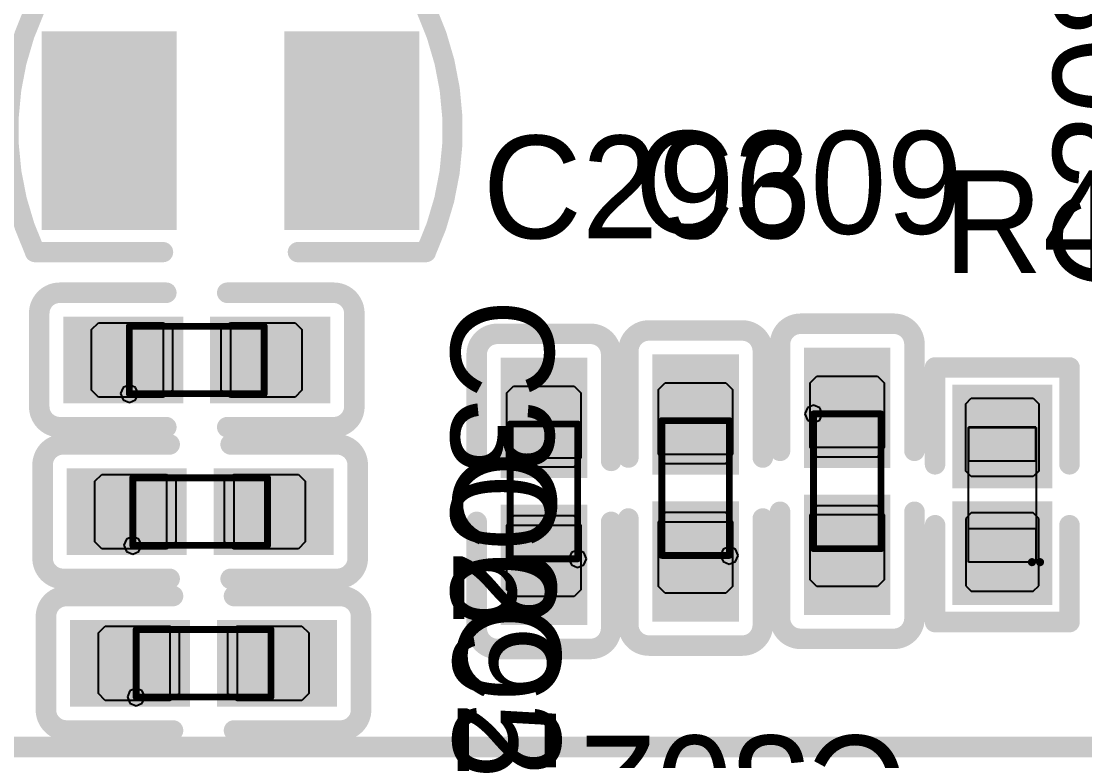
# Model space of a CAD drawing. Header units: millimetres. Extents: x 892 to 1144, y 1011 to 1123.
# Drawn here: x 977.97 to 985.86, y 1046.43 to 1051.91 of the extents above; entities that cross this region are included whole.
import ezdxf

# ---------------------------------------------------------------- set-up
doc = ezdxf.new("R2010")
doc.units = ezdxf.units.MM
for name, color, linetype in [('BottomOverlay', 54, 'Continuous'), ('Mechanical15', 56, 'Continuous'), ('Mechanical4', 56, 'Continuous'), ('Mechanical5', 56, 'Continuous'), ('Mechanical6', 56, 'Continuous'), ('TopLayer', 1, 'Continuous'), ('TopOverlay', 2, 'Continuous'), ('TopPaste', 8, 'Continuous'), ('TopSolder', 216, 'Continuous')]:
    doc.layers.add(name, color=color, linetype=linetype)

msp = doc.modelspace()

# ---------------------------------------------------------------- linework, layer by layer
at = {"layer": 'BottomOverlay', "const_width": 0.1524}
msp.add_lwpolyline([(977.2286, 1046.5286), (990.5714, 1046.5286)], dxfattribs=at)
at = {"layer": 'Mechanical15'}
for p, q in [((978.775, 1049.15), (978.775, 1049.65)), ((978.775, 1049.65), (979.025, 1049.65)), ((979.025, 1049.65), (979.025, 1049.15)), ((979.775, 1049.65), (979.525, 1049.65)), ((979.525, 1049.65), (979.525, 1049.15)), ((979.775, 1049.15), (979.775, 1049.65)), ((978.7291, 1049.1959), (978.7101, 1049.15)), ((978.775, 1049.2149), (978.7291, 1049.1959)), ((978.8209, 1049.1959), (978.775, 1049.2149)), ((978.8399, 1049.15), (978.8209, 1049.1959)), ((978.7101, 1049.15), (978.7101, 1049.15)), ((978.7101, 1049.15), (978.7291, 1049.1041)), ((978.7291, 1049.1041), (978.775, 1049.085)), ((979.025, 1049.15), (978.775, 1049.15)), ((978.775, 1049.085), (978.8209, 1049.1041)), ((978.8209, 1049.1041), (978.8399, 1049.15)), ((978.8399, 1049.15), (978.8399, 1049.15)), ((979.525, 1049.15), (979.775, 1049.15)), ((983.8041, 1049.0459), (983.785, 1049)), ((983.85, 1049.0649), (983.8041, 1049.0459)), ((983.8959, 1049.0459), (983.85, 1049.0649)), ((983.85, 1049.0649), (983.85, 1049.0649)), ((983.9149, 1049), (983.8959, 1049.0459)), ((982.1, 1048.925), (981.6, 1048.925)), ((981.6, 1048.925), (981.6, 1048.675)), ((982.1, 1048.675), (982.1, 1048.925)), ((983.225, 1048.95), (982.725, 1048.95)), ((982.725, 1048.95), (982.725, 1048.7)), ((983.225, 1048.7), (983.225, 1048.95)), ((983.785, 1049), (983.8041, 1048.9541)), ((983.8041, 1048.9541), (983.85, 1048.9351)), ((983.85, 1048.75), (983.85, 1049)), ((983.85, 1049), (984.35, 1049)), ((983.85, 1048.9351), (983.8959, 1048.9541)), ((983.85, 1048.9351), (983.85, 1048.9351)), ((983.8959, 1048.9541), (983.9149, 1049)), ((984.35, 1049), (984.35, 1048.75)), ((982.725, 1048.7), (983.225, 1048.7)), ((984.35, 1048.75), (983.85, 1048.75)), ((981.6, 1048.675), (982.1, 1048.675)), ((978.8, 1048.025), (978.8, 1048.525)), ((978.8, 1048.525), (979.05, 1048.525)), ((979.05, 1048.525), (979.05, 1048.025)), ((979.8, 1048.525), (979.55, 1048.525)), ((979.55, 1048.525), (979.55, 1048.025)), ((979.8, 1048.025), (979.8, 1048.525)), ((983.85, 1048.25), (983.85, 1048)), ((984.35, 1048.25), (983.85, 1048.25)), ((984.35, 1048), (984.35, 1048.25)), ((981.6, 1047.925), (981.6, 1048.175)), ((981.6, 1048.175), (982.1, 1048.175)), ((982.1, 1048.175), (982.1, 1047.925)), ((982.725, 1047.95), (982.725, 1048.2)), ((982.725, 1048.2), (983.225, 1048.2)), ((983.225, 1048.2), (983.225, 1047.95)), ((978.7541, 1048.0709), (978.7351, 1048.025)), ((978.8, 1048.0899), (978.7541, 1048.0709)), ((978.8459, 1048.0709), (978.8, 1048.0899)), ((978.8649, 1048.025), (978.8459, 1048.0709)), ((978.7351, 1048.025), (978.7351, 1048.025)), ((978.7351, 1048.025), (978.7541, 1047.9791)), ((978.7541, 1047.9791), (978.8, 1047.9601)), ((979.05, 1048.025), (978.8, 1048.025)), ((978.8, 1047.9601), (978.8459, 1047.9791)), ((978.8459, 1047.9791), (978.8649, 1048.025)), ((978.8649, 1048.025), (978.8649, 1048.025)), ((979.55, 1048.025), (979.8, 1048.025)), ((982.1, 1047.9899), (982.0541, 1047.9709)), ((982.1, 1047.9899), (982.1, 1047.9899)), ((982.1459, 1047.9709), (982.1, 1047.9899)), ((983.1791, 1047.9959), (983.1601, 1047.95)), ((983.225, 1048.0149), (983.1791, 1047.9959)), ((983.225, 1048.0149), (983.225, 1048.0149)), ((983.2709, 1047.9959), (983.225, 1048.0149)), ((983.2899, 1047.95), (983.2709, 1047.9959)), ((983.85, 1048), (984.35, 1048)), ((982.1, 1047.925), (981.6, 1047.925)), ((982.0541, 1047.9709), (982.0351, 1047.925)), ((982.0351, 1047.925), (982.0541, 1047.8791)), ((982.1649, 1047.925), (982.1459, 1047.9709)), ((982.1459, 1047.8791), (982.1649, 1047.925)), ((983.225, 1047.95), (982.725, 1047.95)), ((983.1601, 1047.95), (983.1791, 1047.9041)), ((983.1791, 1047.9041), (983.225, 1047.8851)), ((983.225, 1047.8851), (983.2709, 1047.9041)), ((983.2709, 1047.9041), (983.2899, 1047.95)), ((982.0541, 1047.8791), (982.1, 1047.8601)), ((982.1, 1047.8601), (982.1459, 1047.8791)), ((982.1, 1047.8601), (982.1, 1047.8601)), ((983.225, 1047.8851), (983.225, 1047.8851)), ((978.825, 1046.9), (978.825, 1047.4)), ((978.825, 1047.4), (979.075, 1047.4)), ((979.075, 1047.4), (979.075, 1046.9)), ((979.825, 1047.4), (979.575, 1047.4)), ((979.575, 1047.4), (979.575, 1046.9)), ((979.825, 1046.9), (979.825, 1047.4)), ((978.825, 1046.9649), (978.7791, 1046.9459)), ((978.8709, 1046.9459), (978.825, 1046.9649)), ((978.7791, 1046.9459), (978.7601, 1046.9)), ((978.7601, 1046.9), (978.7601, 1046.9)), ((978.7601, 1046.9), (978.7791, 1046.8541)), ((979.075, 1046.9), (978.825, 1046.9)), ((978.8899, 1046.9), (978.8709, 1046.9459)), ((978.8709, 1046.8541), (978.8899, 1046.9)), ((978.8899, 1046.9), (978.8899, 1046.9)), ((979.575, 1046.9), (979.825, 1046.9)), ((978.7791, 1046.8541), (978.825, 1046.8351)), ((978.825, 1046.8351), (978.8709, 1046.8541))]:
    msp.add_line(p, q, dxfattribs=at)
at = {"layer": 'Mechanical15', "const_width": 0.0508}
for points in [[(978.775, 1049.65), (979.775, 1049.65)], [(978.775, 1049.15), (978.775, 1049.65)], [(979.775, 1049.15), (979.775, 1049.65)], [(978.775, 1049.15), (979.775, 1049.15)], [(983.85, 1048), (983.85, 1049)], [(983.85, 1049), (984.35, 1049)], [(984.35, 1048), (984.35, 1049)], [(981.6, 1048.925), (982.1, 1048.925)], [(981.6, 1047.925), (981.6, 1048.925)], [(982.1, 1047.925), (982.1, 1048.925)], [(982.725, 1048.95), (983.225, 1048.95)], [(982.725, 1047.95), (982.725, 1048.95)], [(983.225, 1047.95), (983.225, 1048.95)], [(978.8, 1048.525), (979.8, 1048.525)], [(978.8, 1048.025), (978.8, 1048.525)], [(979.8, 1048.025), (979.8, 1048.525)], [(978.8, 1048.025), (979.8, 1048.025)], [(983.85, 1048), (984.35, 1048)], [(981.6, 1047.925), (982.1, 1047.925)], [(982.725, 1047.95), (983.225, 1047.95)], [(978.825, 1047.4), (979.825, 1047.4)], [(978.825, 1046.9), (978.825, 1047.4)], [(979.825, 1046.9), (979.825, 1047.4)], [(978.825, 1046.9), (979.825, 1046.9)]]:
    msp.add_lwpolyline(points, dxfattribs=at)
at = {"layer": 'Mechanical15', "const_width": 0.0254}
for points in [[(978.7623, 1049.65, 1), (978.7877, 1049.65, 1)], [(978.7623, 1049.65, 1), (978.7877, 1049.65, 1)], [(979.7623, 1049.65, 1), (979.7877, 1049.65, 1)], [(979.7623, 1049.65, 1), (979.7877, 1049.65, 1)], [(978.7623, 1049.15, 1), (978.7877, 1049.15, 1)], [(978.7623, 1049.15, 1), (978.7877, 1049.15, 1)], [(979.7623, 1049.15, 1), (979.7877, 1049.15, 1)], [(979.7623, 1049.15, 1), (979.7877, 1049.15, 1)], [(983.8373, 1049, 1), (983.8627, 1049, 1)], [(983.8373, 1049, 1), (983.8627, 1049, 1)], [(984.3373, 1049, 1), (984.3627, 1049, 1)], [(984.3373, 1049, 1), (984.3627, 1049, 1)], [(981.5873, 1048.925, 1), (981.6127, 1048.925, 1)], [(981.5873, 1048.925, 1), (981.6127, 1048.925, 1)], [(982.0873, 1048.925, 1), (982.1127, 1048.925, 1)], [(982.0873, 1048.925, 1), (982.1127, 1048.925, 1)], [(982.7123, 1048.95, 1), (982.7377, 1048.95, 1)], [(982.7123, 1048.95, 1), (982.7377, 1048.95, 1)], [(983.2123, 1048.95, 1), (983.2377, 1048.95, 1)], [(983.2123, 1048.95, 1), (983.2377, 1048.95, 1)], [(978.7873, 1048.525, 1), (978.8127, 1048.525, 1)], [(978.7873, 1048.525, 1), (978.8127, 1048.525, 1)], [(979.7873, 1048.525, 1), (979.8127, 1048.525, 1)], [(979.7873, 1048.525, 1), (979.8127, 1048.525, 1)], [(978.7873, 1048.025, 1), (978.8127, 1048.025, 1)], [(978.7873, 1048.025, 1), (978.8127, 1048.025, 1)], [(979.7873, 1048.025, 1), (979.8127, 1048.025, 1)], [(979.7873, 1048.025, 1), (979.8127, 1048.025, 1)], [(983.8373, 1048, 1), (983.8627, 1048, 1)], [(983.8373, 1048, 1), (983.8627, 1048, 1)], [(984.3373, 1048, 1), (984.3627, 1048, 1)], [(984.3373, 1048, 1), (984.3627, 1048, 1)], [(981.5873, 1047.925, 1), (981.6127, 1047.925, 1)], [(981.5873, 1047.925, 1), (981.6127, 1047.925, 1)], [(982.0873, 1047.925, 1), (982.1127, 1047.925, 1)], [(982.0873, 1047.925, 1), (982.1127, 1047.925, 1)], [(982.7123, 1047.95, 1), (982.7377, 1047.95, 1)], [(982.7123, 1047.95, 1), (982.7377, 1047.95, 1)], [(983.2123, 1047.95, 1), (983.2377, 1047.95, 1)], [(983.2123, 1047.95, 1), (983.2377, 1047.95, 1)], [(978.8123, 1047.4, 1), (978.8377, 1047.4, 1)], [(978.8123, 1047.4, 1), (978.8377, 1047.4, 1)], [(979.8123, 1047.4, 1), (979.8377, 1047.4, 1)], [(979.8123, 1047.4, 1), (979.8377, 1047.4, 1)], [(978.8123, 1046.9, 1), (978.8377, 1046.9, 1)], [(978.8123, 1046.9, 1), (978.8377, 1046.9, 1)], [(979.8123, 1046.9, 1), (979.8377, 1046.9, 1)], [(979.8123, 1046.9, 1), (979.8377, 1046.9, 1)]]:
    msp.add_lwpolyline(points, format="xyb", close=True, dxfattribs=at)
at = {"layer": 'Mechanical4'}
for p, q in [((985.0001, 1047.9001), (985.0001, 1048.9001)), ((985.0001, 1048.9001), (985.5002, 1048.9001)), ((985.5002, 1048.9001), (985.5002, 1047.9001)), ((985.5002, 1047.9001), (985.0001, 1047.9001))]:
    msp.add_line(p, q, dxfattribs=at)
at = {"layer": 'Mechanical5'}
for p, q in [((985.5, 1048.901), (985, 1048.901)), ((985, 1048.901), (985, 1048.651)), ((985.5, 1048.651), (985.5, 1048.901)), ((985, 1048.651), (985.5, 1048.651)), ((985, 1047.9), (985, 1048.15)), ((985, 1048.15), (985.5, 1048.15)), ((985.5, 1048.15), (985.5, 1047.9)), ((985.5, 1047.9), (985, 1047.9))]:
    msp.add_line(p, q, dxfattribs=at)
at = {"layer": 'Mechanical6'}
for points, const_width in [([(985.5299, 1047.9001, 1), (985.47, 1047.9001, 1)], 0.06), ([(985.455, 1047.9001, 1), (985.485, 1047.9001, 1)], 0.03), ([(985.5149, 1047.9001, 1), (985.5449, 1047.9001, 1)], 0.03)]:
    msp.add_lwpolyline(points, format="xyb", close=True, dxfattribs=dict(at, const_width=const_width))
at = {"layer": 'TopLayer'}
for points in [[(978.225, 1050.465), (979.025, 1050.465), (978.225, 1051.735), (979.025, 1051.735)], [(980.025, 1050.465), (980.825, 1050.465), (980.025, 1051.735), (980.825, 1051.735)], [(978.3349, 1049.13), (979.125, 1049.13), (978.3349, 1049.67), (979.125, 1049.67)], [(979.425, 1049.13), (980.2151, 1049.13), (979.425, 1049.67), (980.2151, 1049.67)], [(983.83, 1049.4401), (983.83, 1048.65), (984.37, 1049.4401), (984.37, 1048.65)], [(982.12, 1048.575), (982.12, 1049.3651), (981.58, 1048.575), (981.58, 1049.3651)], [(983.245, 1048.6), (983.245, 1049.3901), (982.705, 1048.6), (982.705, 1049.3901)], [(985.52, 1048.55), (985.52, 1049.1156), (984.98, 1048.55), (984.98, 1049.1156)], [(978.3599, 1048.005), (979.15, 1048.005), (978.3599, 1048.545), (979.15, 1048.545)], [(979.45, 1048.005), (980.2401, 1048.005), (979.45, 1048.545), (980.2401, 1048.545)], [(983.245, 1047.5099), (983.245, 1048.3), (982.705, 1047.5099), (982.705, 1048.3)], [(983.83, 1048.35), (983.83, 1047.5599), (984.37, 1048.35), (984.37, 1047.5599)], [(982.12, 1047.4849), (982.12, 1048.275), (981.58, 1047.4849), (981.58, 1048.275)], [(985.52, 1047.6844), (985.52, 1048.25), (984.98, 1047.6844), (984.98, 1048.25)], [(978.3849, 1046.88), (979.175, 1046.88), (978.3849, 1047.42), (979.175, 1047.42)], [(979.475, 1046.88), (980.2651, 1046.88), (979.475, 1047.42), (980.2651, 1047.42)]]:
    msp.add_solid(points, dxfattribs=at)
at = {"layer": 'TopOverlay'}
for points, const_width in [([(978.0755, 1050.2002, -0.21896), (978.0729, 1052.001)], 0.15), ([(980.9771, 1052.001, -0.21896), (980.9745, 1050.2002)], 0.15), ([(978.1063, 1049.7462, -0.414214), (978.2587, 1049.8986)], 0.1524), ([(980.2913, 1049.8986, -0.414214), (980.4437, 1049.7462)], 0.1524), ([(983.6014, 1049.5163, -0.414214), (983.7538, 1049.6687)], 0.1524), ([(984.4462, 1049.6687, -0.414214), (984.5986, 1049.5163)], 0.1524), ([(981.3514, 1049.4413, -0.414214), (981.5038, 1049.5937)], 0.1524), ([(982.1962, 1049.5937, -0.414214), (982.3486, 1049.4413)], 0.1524), ([(982.4764, 1049.4663, -0.414214), (982.6288, 1049.6187)], 0.1524), ([(983.3212, 1049.6187, -0.414214), (983.4736, 1049.4663)], 0.1524), ([(978.2587, 1048.9014, -0.414214), (978.1063, 1049.0538)], 0.1524), ([(980.4437, 1049.0538, -0.414214), (980.2913, 1048.9014)], 0.1524), ([(978.1313, 1048.6212, -0.414214), (978.2837, 1048.7736)], 0.1524), ([(980.3163, 1048.7736, -0.414214), (980.4687, 1048.6212)], 0.1524), ([(978.2837, 1047.7764, -0.414214), (978.1313, 1047.9288)], 0.1524), ([(980.4687, 1047.9288, -0.414214), (980.3163, 1047.7764)], 0.1524), ([(978.1563, 1047.4962, -0.414214), (978.3087, 1047.6486)], 0.1524), ([(980.3413, 1047.6486, -0.414214), (980.4937, 1047.4962)], 0.1524), ([(982.6288, 1047.2813, -0.414214), (982.4764, 1047.4337)], 0.1524), ([(983.4736, 1047.4337, -0.414214), (983.3212, 1047.2813)], 0.1524), ([(983.7538, 1047.3313, -0.414214), (983.6014, 1047.4837)], 0.1524), ([(984.5986, 1047.4837, -0.414214), (984.4462, 1047.3313)], 0.1524), ([(981.5038, 1047.2563, -0.414214), (981.3514, 1047.4087)], 0.1524), ([(982.3486, 1047.4087, -0.414214), (982.1962, 1047.2563)], 0.1524), ([(978.3087, 1046.6514, -0.414214), (978.1563, 1046.8038)], 0.1524), ([(980.4937, 1046.8038, -0.414214), (980.3413, 1046.6514)], 0.1524)]:
    msp.add_lwpolyline(points, format="xyb", dxfattribs=dict(at, const_width=const_width))
for points, const_width in [([(978.075, 1050.2), (979.025, 1050.2)], 0.15), ([(980.025, 1050.2), (980.975, 1050.2)], 0.15), ([(978.2587, 1049.8986), (979.0488, 1049.8986)], 0.1524), ([(979.5012, 1049.8986), (980.2913, 1049.8986)], 0.1524), ([(978.1063, 1049.0538), (978.1063, 1049.7462)], 0.1524), ([(980.4437, 1049.0538), (980.4437, 1049.7462)], 0.1524), ([(983.7538, 1049.6687), (984.4462, 1049.6687)], 0.1524), ([(981.5038, 1049.5937), (982.1962, 1049.5937)], 0.1524), ([(982.6288, 1049.6187), (983.3212, 1049.6187)], 0.1524), ([(983.6014, 1048.7262), (983.6014, 1049.5163)], 0.1524), ([(984.5986, 1048.7262), (984.5986, 1049.5163)], 0.1524), ([(981.3514, 1048.6512), (981.3514, 1049.4413)], 0.1524), ([(982.3486, 1048.6512), (982.3486, 1049.4413)], 0.1524), ([(982.4764, 1048.6762), (982.4764, 1049.4663)], 0.1524), ([(983.4736, 1048.6762), (983.4736, 1049.4663)], 0.1524), ([(984.7514, 1049.3442), (985.7486, 1049.3442)], 0.1524), ([(984.7514, 1048.6262), (984.7514, 1049.3442)], 0.1524), ([(985.7486, 1048.6262), (985.7486, 1049.3442)], 0.1524), ([(978.2587, 1048.9014), (979.0488, 1048.9014)], 0.1524), ([(979.5012, 1048.9014), (980.2913, 1048.9014)], 0.1524), ([(978.2837, 1048.7736), (979.0738, 1048.7736)], 0.1524), ([(979.5262, 1048.7736), (980.3163, 1048.7736)], 0.1524), ([(978.1313, 1047.9288), (978.1313, 1048.6212)], 0.1524), ([(980.4687, 1047.9288), (980.4687, 1048.6212)], 0.1524), ([(982.4764, 1047.4337), (982.4764, 1048.2238)], 0.1524), ([(983.4736, 1047.4337), (983.4736, 1048.2238)], 0.1524), ([(983.6014, 1047.4837), (983.6014, 1048.2738)], 0.1524), ([(984.5986, 1047.4837), (984.5986, 1048.2738)], 0.1524), ([(981.3514, 1047.4087), (981.3514, 1048.1988)], 0.1524), ([(982.3486, 1047.4087), (982.3486, 1048.1988)], 0.1524), ([(984.7514, 1047.4558), (984.7514, 1048.1738)], 0.1524), ([(985.7486, 1047.4558), (985.7486, 1048.1738)], 0.1524), ([(978.2837, 1047.7764), (979.0738, 1047.7764)], 0.1524), ([(979.5262, 1047.7764), (980.3163, 1047.7764)], 0.1524), ([(978.3087, 1047.6486), (979.0988, 1047.6486)], 0.1524), ([(979.5512, 1047.6486), (980.3413, 1047.6486)], 0.1524), ([(978.1563, 1046.8038), (978.1563, 1047.4962)], 0.1524), ([(980.4937, 1046.8038), (980.4937, 1047.4962)], 0.1524), ([(984.7514, 1047.4558), (985.7486, 1047.4558)], 0.1524), ([(982.6288, 1047.2813), (983.3212, 1047.2813)], 0.1524), ([(983.7538, 1047.3313), (984.4462, 1047.3313)], 0.1524), ([(981.5038, 1047.2563), (982.1962, 1047.2563)], 0.1524), ([(978.3087, 1046.6514), (979.0988, 1046.6514)], 0.1524), ([(979.5512, 1046.6514), (980.3413, 1046.6514)], 0.1524)]:
    msp.add_lwpolyline(points, dxfattribs=dict(at, const_width=const_width))
for points, const_width in [([(978.0375, 1050.2, 1), (978.1125, 1050.2, 1)], 0.075), ([(978.038, 1050.2002, 1), (978.113, 1050.2002, 1)], 0.075), ([(978.9875, 1050.2, 1), (979.0625, 1050.2, 1)], 0.075), ([(979.9875, 1050.2, 1), (980.0625, 1050.2, 1)], 0.075), ([(980.937, 1050.2002, 1), (981.012, 1050.2002, 1)], 0.075), ([(980.9375, 1050.2, 1), (981.0125, 1050.2, 1)], 0.075), ([(978.2206, 1049.8986, 1), (978.2968, 1049.8986, 1)], 0.0762), ([(978.2206, 1049.8986, 1), (978.2968, 1049.8986, 1)], 0.0762), ([(979.0107, 1049.8986, 1), (979.0869, 1049.8986, 1)], 0.0762), ([(979.4631, 1049.8986, 1), (979.5393, 1049.8986, 1)], 0.0762), ([(980.2532, 1049.8986, 1), (980.3294, 1049.8986, 1)], 0.0762), ([(980.2532, 1049.8986, 1), (980.3294, 1049.8986, 1)], 0.0762), ([(978.0682, 1049.7462, 1), (978.1444, 1049.7462, 1)], 0.0762), ([(978.0682, 1049.7462, 1), (978.1444, 1049.7462, 1)], 0.0762), ([(980.4056, 1049.7462, 1), (980.4818, 1049.7462, 1)], 0.0762), ([(980.4056, 1049.7462, 1), (980.4818, 1049.7462, 1)], 0.0762), ([(983.7157, 1049.6687, 1), (983.7919, 1049.6687, 1)], 0.0762), ([(983.7157, 1049.6687, 1), (983.7919, 1049.6687, 1)], 0.0762), ([(984.4081, 1049.6687, 1), (984.4843, 1049.6687, 1)], 0.0762), ([(984.4081, 1049.6687, 1), (984.4843, 1049.6687, 1)], 0.0762), ([(981.4657, 1049.5937, 1), (981.5419, 1049.5937, 1)], 0.0762), ([(981.4657, 1049.5937, 1), (981.5419, 1049.5937, 1)], 0.0762), ([(982.1581, 1049.5937, 1), (982.2343, 1049.5937, 1)], 0.0762), ([(982.1581, 1049.5937, 1), (982.2343, 1049.5937, 1)], 0.0762), ([(982.5907, 1049.6187, 1), (982.6669, 1049.6187, 1)], 0.0762), ([(982.5907, 1049.6187, 1), (982.6669, 1049.6187, 1)], 0.0762), ([(983.2831, 1049.6187, 1), (983.3593, 1049.6187, 1)], 0.0762), ([(983.2831, 1049.6187, 1), (983.3593, 1049.6187, 1)], 0.0762), ([(983.5633, 1049.5163, 1), (983.6395, 1049.5163, 1)], 0.0762), ([(983.5633, 1049.5163, 1), (983.6395, 1049.5163, 1)], 0.0762), ([(984.5605, 1049.5163, 1), (984.6367, 1049.5163, 1)], 0.0762), ([(984.5605, 1049.5163, 1), (984.6367, 1049.5163, 1)], 0.0762), ([(981.3133, 1049.4413, 1), (981.3895, 1049.4413, 1)], 0.0762), ([(981.3133, 1049.4413, 1), (981.3895, 1049.4413, 1)], 0.0762), ([(982.3105, 1049.4413, 1), (982.3867, 1049.4413, 1)], 0.0762), ([(982.3105, 1049.4413, 1), (982.3867, 1049.4413, 1)], 0.0762), ([(982.4383, 1049.4663, 1), (982.5145, 1049.4663, 1)], 0.0762), ([(982.4383, 1049.4663, 1), (982.5145, 1049.4663, 1)], 0.0762), ([(983.4355, 1049.4663, 1), (983.5117, 1049.4663, 1)], 0.0762), ([(983.4355, 1049.4663, 1), (983.5117, 1049.4663, 1)], 0.0762), ([(984.7133, 1049.3442, 1), (984.7895, 1049.3442, 1)], 0.0762), ([(984.7133, 1049.3442, 1), (984.7895, 1049.3442, 1)], 0.0762), ([(985.7105, 1049.3442, 1), (985.7867, 1049.3442, 1)], 0.0762), ([(985.7105, 1049.3442, 1), (985.7867, 1049.3442, 1)], 0.0762), ([(978.0682, 1049.0538, 1), (978.1444, 1049.0538, 1)], 0.0762), ([(978.0682, 1049.0538, 1), (978.1444, 1049.0538, 1)], 0.0762), ([(980.4056, 1049.0538, 1), (980.4818, 1049.0538, 1)], 0.0762), ([(980.4056, 1049.0538, 1), (980.4818, 1049.0538, 1)], 0.0762), ([(978.2206, 1048.9014, 1), (978.2968, 1048.9014, 1)], 0.0762), ([(978.2206, 1048.9014, 1), (978.2968, 1048.9014, 1)], 0.0762), ([(979.0107, 1048.9014, 1), (979.0869, 1048.9014, 1)], 0.0762), ([(979.4631, 1048.9014, 1), (979.5393, 1048.9014, 1)], 0.0762), ([(980.2532, 1048.9014, 1), (980.3294, 1048.9014, 1)], 0.0762), ([(980.2532, 1048.9014, 1), (980.3294, 1048.9014, 1)], 0.0762), ([(978.2456, 1048.7736, 1), (978.3218, 1048.7736, 1)], 0.0762), ([(978.2456, 1048.7736, 1), (978.3218, 1048.7736, 1)], 0.0762), ([(979.0357, 1048.7736, 1), (979.1119, 1048.7736, 1)], 0.0762), ([(979.4881, 1048.7736, 1), (979.5643, 1048.7736, 1)], 0.0762), ([(980.2782, 1048.7736, 1), (980.3544, 1048.7736, 1)], 0.0762), ([(980.2782, 1048.7736, 1), (980.3544, 1048.7736, 1)], 0.0762), ([(983.5633, 1048.7262, 1), (983.6395, 1048.7262, 1)], 0.0762), ([(984.5605, 1048.7262, 1), (984.6367, 1048.7262, 1)], 0.0762), ([(978.0932, 1048.6212, 1), (978.1694, 1048.6212, 1)], 0.0762), ([(978.0932, 1048.6212, 1), (978.1694, 1048.6212, 1)], 0.0762), ([(980.4306, 1048.6212, 1), (980.5068, 1048.6212, 1)], 0.0762), ([(980.4306, 1048.6212, 1), (980.5068, 1048.6212, 1)], 0.0762), ([(981.3133, 1048.6512, 1), (981.3895, 1048.6512, 1)], 0.0762), ([(982.3105, 1048.6512, 1), (982.3867, 1048.6512, 1)], 0.0762), ([(982.4383, 1048.6762, 1), (982.5145, 1048.6762, 1)], 0.0762), ([(983.4355, 1048.6762, 1), (983.5117, 1048.6762, 1)], 0.0762), ([(984.7133, 1048.6262, 1), (984.7895, 1048.6262, 1)], 0.0762), ([(985.7105, 1048.6262, 1), (985.7867, 1048.6262, 1)], 0.0762), ([(982.4383, 1048.2238, 1), (982.5145, 1048.2238, 1)], 0.0762), ([(983.4355, 1048.2238, 1), (983.5117, 1048.2238, 1)], 0.0762), ([(983.5633, 1048.2738, 1), (983.6395, 1048.2738, 1)], 0.0762), ([(984.5605, 1048.2738, 1), (984.6367, 1048.2738, 1)], 0.0762), ([(981.3133, 1048.1988, 1), (981.3895, 1048.1988, 1)], 0.0762), ([(982.3105, 1048.1988, 1), (982.3867, 1048.1988, 1)], 0.0762), ([(984.7133, 1048.1738, 1), (984.7895, 1048.1738, 1)], 0.0762), ([(985.7105, 1048.1738, 1), (985.7867, 1048.1738, 1)], 0.0762), ([(978.0932, 1047.9288, 1), (978.1694, 1047.9288, 1)], 0.0762), ([(978.0932, 1047.9288, 1), (978.1694, 1047.9288, 1)], 0.0762), ([(980.4306, 1047.9288, 1), (980.5068, 1047.9288, 1)], 0.0762), ([(980.4306, 1047.9288, 1), (980.5068, 1047.9288, 1)], 0.0762), ([(978.2456, 1047.7764, 1), (978.3218, 1047.7764, 1)], 0.0762), ([(978.2456, 1047.7764, 1), (978.3218, 1047.7764, 1)], 0.0762), ([(979.0357, 1047.7764, 1), (979.1119, 1047.7764, 1)], 0.0762), ([(979.4881, 1047.7764, 1), (979.5643, 1047.7764, 1)], 0.0762), ([(980.2782, 1047.7764, 1), (980.3544, 1047.7764, 1)], 0.0762), ([(980.2782, 1047.7764, 1), (980.3544, 1047.7764, 1)], 0.0762), ([(978.2706, 1047.6486, 1), (978.3468, 1047.6486, 1)], 0.0762), ([(978.2706, 1047.6486, 1), (978.3468, 1047.6486, 1)], 0.0762), ([(979.0607, 1047.6486, 1), (979.1369, 1047.6486, 1)], 0.0762), ([(979.5131, 1047.6486, 1), (979.5893, 1047.6486, 1)], 0.0762), ([(980.3032, 1047.6486, 1), (980.3794, 1047.6486, 1)], 0.0762), ([(980.3032, 1047.6486, 1), (980.3794, 1047.6486, 1)], 0.0762), ([(978.1182, 1047.4962, 1), (978.1944, 1047.4962, 1)], 0.0762), ([(978.1182, 1047.4962, 1), (978.1944, 1047.4962, 1)], 0.0762), ([(980.4556, 1047.4962, 1), (980.5318, 1047.4962, 1)], 0.0762), ([(980.4556, 1047.4962, 1), (980.5318, 1047.4962, 1)], 0.0762), ([(982.4383, 1047.4337, 1), (982.5145, 1047.4337, 1)], 0.0762), ([(982.4383, 1047.4337, 1), (982.5145, 1047.4337, 1)], 0.0762), ([(983.4355, 1047.4337, 1), (983.5117, 1047.4337, 1)], 0.0762), ([(983.4355, 1047.4337, 1), (983.5117, 1047.4337, 1)], 0.0762), ([(983.5633, 1047.4837, 1), (983.6395, 1047.4837, 1)], 0.0762), ([(983.5633, 1047.4837, 1), (983.6395, 1047.4837, 1)], 0.0762), ([(984.5605, 1047.4837, 1), (984.6367, 1047.4837, 1)], 0.0762), ([(984.5605, 1047.4837, 1), (984.6367, 1047.4837, 1)], 0.0762), ([(984.7133, 1047.4558, 1), (984.7895, 1047.4558, 1)], 0.0762), ([(984.7133, 1047.4558, 1), (984.7895, 1047.4558, 1)], 0.0762), ([(985.7105, 1047.4558, 1), (985.7867, 1047.4558, 1)], 0.0762), ([(985.7105, 1047.4558, 1), (985.7867, 1047.4558, 1)], 0.0762), ([(981.3133, 1047.4087, 1), (981.3895, 1047.4087, 1)], 0.0762), ([(981.3133, 1047.4087, 1), (981.3895, 1047.4087, 1)], 0.0762), ([(982.3105, 1047.4087, 1), (982.3867, 1047.4087, 1)], 0.0762), ([(982.3105, 1047.4087, 1), (982.3867, 1047.4087, 1)], 0.0762), ([(982.5907, 1047.2813, 1), (982.6669, 1047.2813, 1)], 0.0762), ([(982.5907, 1047.2813, 1), (982.6669, 1047.2813, 1)], 0.0762), ([(983.2831, 1047.2813, 1), (983.3593, 1047.2813, 1)], 0.0762), ([(983.2831, 1047.2813, 1), (983.3593, 1047.2813, 1)], 0.0762), ([(983.7157, 1047.3313, 1), (983.7919, 1047.3313, 1)], 0.0762), ([(983.7157, 1047.3313, 1), (983.7919, 1047.3313, 1)], 0.0762), ([(984.4081, 1047.3313, 1), (984.4843, 1047.3313, 1)], 0.0762), ([(984.4081, 1047.3313, 1), (984.4843, 1047.3313, 1)], 0.0762), ([(981.4657, 1047.2563, 1), (981.5419, 1047.2563, 1)], 0.0762), ([(981.4657, 1047.2563, 1), (981.5419, 1047.2563, 1)], 0.0762), ([(982.1581, 1047.2563, 1), (982.2343, 1047.2563, 1)], 0.0762), ([(982.1581, 1047.2563, 1), (982.2343, 1047.2563, 1)], 0.0762), ([(978.1182, 1046.8038, 1), (978.1944, 1046.8038, 1)], 0.0762), ([(978.1182, 1046.8038, 1), (978.1944, 1046.8038, 1)], 0.0762), ([(980.4556, 1046.8038, 1), (980.5318, 1046.8038, 1)], 0.0762), ([(980.4556, 1046.8038, 1), (980.5318, 1046.8038, 1)], 0.0762), ([(978.2706, 1046.6514, 1), (978.3468, 1046.6514, 1)], 0.0762), ([(978.2706, 1046.6514, 1), (978.3468, 1046.6514, 1)], 0.0762), ([(979.0607, 1046.6514, 1), (979.1369, 1046.6514, 1)], 0.0762), ([(979.5131, 1046.6514, 1), (979.5893, 1046.6514, 1)], 0.0762), ([(980.3032, 1046.6514, 1), (980.3794, 1046.6514, 1)], 0.0762), ([(980.3032, 1046.6514, 1), (980.3794, 1046.6514, 1)], 0.0762)]:
    msp.add_lwpolyline(points, format="xyb", close=True, dxfattribs=dict(at, const_width=const_width))
at = {"layer": 'TopPaste'}
for p, q in [((978.495, 1049.625), (978.545, 1049.675)), ((978.545, 1049.675), (979.025, 1049.675)), ((979.025, 1049.675), (979.095, 1049.625)), ((979.455, 1049.625), (979.525, 1049.675)), ((979.525, 1049.675), (980.005, 1049.675)), ((980.005, 1049.675), (980.055, 1049.625)), ((978.495, 1049.175), (978.495, 1049.625)), ((979.095, 1049.625), (979.095, 1049.175)), ((979.455, 1049.175), (979.455, 1049.625)), ((980.055, 1049.625), (980.055, 1049.175)), ((983.825, 1049.23), (983.875, 1049.28)), ((983.875, 1049.28), (984.325, 1049.28)), ((984.325, 1049.28), (984.375, 1049.23)), ((978.545, 1049.125), (978.495, 1049.175)), ((979.095, 1049.175), (979.025, 1049.125)), ((979.525, 1049.125), (979.455, 1049.175)), ((980.055, 1049.175), (980.005, 1049.125)), ((981.575, 1049.155), (981.625, 1049.205)), ((981.625, 1049.205), (982.075, 1049.205)), ((982.075, 1049.205), (982.125, 1049.155)), ((982.7, 1049.18), (982.75, 1049.23)), ((982.7, 1048.7), (982.7, 1049.18)), ((982.75, 1049.23), (983.2, 1049.23)), ((983.2, 1049.23), (983.25, 1049.18)), ((983.25, 1049.18), (983.25, 1048.7)), ((983.825, 1048.75), (983.825, 1049.23)), ((984.375, 1049.23), (984.375, 1048.75)), ((979.025, 1049.125), (978.545, 1049.125)), ((980.005, 1049.125), (979.525, 1049.125)), ((981.575, 1048.675), (981.575, 1049.155)), ((982.125, 1049.155), (982.125, 1048.675)), ((984.98, 1049.0756), (985.02, 1049.1156)), ((985.02, 1049.1156), (985.48, 1049.1156)), ((985.48, 1049.1156), (985.52, 1049.0756)), ((984.98, 1048.575), (984.98, 1049.0756)), ((985.52, 1049.0756), (985.52, 1048.575)), ((982.75, 1048.63), (982.7, 1048.7)), ((983.25, 1048.7), (983.2, 1048.63)), ((983.875, 1048.68), (983.825, 1048.75)), ((984.375, 1048.75), (984.325, 1048.68)), ((981.625, 1048.605), (981.575, 1048.675)), ((982.125, 1048.675), (982.075, 1048.605)), ((983.2, 1048.63), (982.75, 1048.63)), ((984.325, 1048.68), (983.875, 1048.68)), ((978.52, 1048.5), (978.57, 1048.55)), ((978.57, 1048.55), (979.05, 1048.55)), ((979.05, 1048.55), (979.12, 1048.5)), ((979.48, 1048.5), (979.55, 1048.55)), ((979.55, 1048.55), (980.03, 1048.55)), ((980.03, 1048.55), (980.08, 1048.5)), ((982.075, 1048.605), (981.625, 1048.605)), ((985.02, 1048.535), (984.98, 1048.575)), ((985.48, 1048.535), (985.02, 1048.535)), ((985.52, 1048.575), (985.48, 1048.535)), ((978.52, 1048.05), (978.52, 1048.5)), ((979.12, 1048.5), (979.12, 1048.05)), ((979.48, 1048.05), (979.48, 1048.5)), ((980.08, 1048.5), (980.08, 1048.05)), ((983.825, 1048.25), (983.875, 1048.32)), ((983.875, 1048.32), (984.325, 1048.32)), ((984.325, 1048.32), (984.375, 1048.25)), ((981.575, 1048.175), (981.625, 1048.245)), ((981.625, 1048.245), (982.075, 1048.245)), ((982.075, 1048.245), (982.125, 1048.175)), ((982.7, 1048.2), (982.75, 1048.27)), ((982.75, 1048.27), (983.2, 1048.27)), ((983.2, 1048.27), (983.25, 1048.2)), ((983.825, 1047.77), (983.825, 1048.25)), ((984.375, 1048.25), (984.375, 1047.77)), ((985.02, 1048.265), (984.98, 1048.225)), ((984.98, 1048.225), (984.98, 1047.7244)), ((985.48, 1048.265), (985.02, 1048.265)), ((985.52, 1048.225), (985.48, 1048.265)), ((985.52, 1047.7244), (985.52, 1048.225)), ((981.575, 1047.695), (981.575, 1048.175)), ((982.125, 1048.175), (982.125, 1047.695)), ((982.7, 1047.72), (982.7, 1048.2)), ((983.25, 1048.2), (983.25, 1047.72)), ((978.57, 1048), (978.52, 1048.05)), ((979.05, 1048), (978.57, 1048)), ((979.12, 1048.05), (979.05, 1048)), ((979.55, 1048), (979.48, 1048.05)), ((980.03, 1048), (979.55, 1048)), ((980.08, 1048.05), (980.03, 1048)), ((983.875, 1047.72), (983.825, 1047.77)), ((984.375, 1047.77), (984.325, 1047.72)), ((981.625, 1047.645), (981.575, 1047.695)), ((982.125, 1047.695), (982.075, 1047.645)), ((982.75, 1047.67), (982.7, 1047.72)), ((983.2, 1047.67), (982.75, 1047.67)), ((983.25, 1047.72), (983.2, 1047.67)), ((984.325, 1047.72), (983.875, 1047.72)), ((984.98, 1047.7244), (985.02, 1047.6844)), ((985.02, 1047.6844), (985.48, 1047.6844)), ((985.48, 1047.6844), (985.52, 1047.7244)), ((982.075, 1047.645), (981.625, 1047.645)), ((978.545, 1047.375), (978.595, 1047.425)), ((978.595, 1047.425), (979.075, 1047.425)), ((979.075, 1047.425), (979.145, 1047.375)), ((979.505, 1047.375), (979.575, 1047.425)), ((979.575, 1047.425), (980.055, 1047.425)), ((980.055, 1047.425), (980.105, 1047.375)), ((978.545, 1046.925), (978.545, 1047.375)), ((979.145, 1047.375), (979.145, 1046.925)), ((979.505, 1046.925), (979.505, 1047.375)), ((980.105, 1047.375), (980.105, 1046.925)), ((978.595, 1046.875), (978.545, 1046.925)), ((979.075, 1046.875), (978.595, 1046.875)), ((979.145, 1046.925), (979.075, 1046.875)), ((979.575, 1046.875), (979.505, 1046.925)), ((980.055, 1046.875), (979.575, 1046.875)), ((980.105, 1046.925), (980.055, 1046.875))]:
    msp.add_line(p, q, dxfattribs=at)
for points in [[(978.225, 1050.465), (979.025, 1050.465), (978.225, 1051.735), (979.025, 1051.735)], [(980.025, 1050.465), (980.825, 1050.465), (980.025, 1051.735), (980.825, 1051.735)], [(978.3349, 1049.13), (979.125, 1049.13), (978.3349, 1049.67), (979.125, 1049.67)], [(979.425, 1049.13), (980.2151, 1049.13), (979.425, 1049.67), (980.2151, 1049.67)], [(983.83, 1049.4401), (983.83, 1048.65), (984.37, 1049.4401), (984.37, 1048.65)], [(982.12, 1048.575), (982.12, 1049.3651), (981.58, 1048.575), (981.58, 1049.3651)], [(983.245, 1048.6), (983.245, 1049.3901), (982.705, 1048.6), (982.705, 1049.3901)], [(985.52, 1048.55), (985.52, 1049.1156), (984.98, 1048.55), (984.98, 1049.1156)], [(978.3599, 1048.005), (979.15, 1048.005), (978.3599, 1048.545), (979.15, 1048.545)], [(979.45, 1048.005), (980.2401, 1048.005), (979.45, 1048.545), (980.2401, 1048.545)], [(983.245, 1047.5099), (983.245, 1048.3), (982.705, 1047.5099), (982.705, 1048.3)], [(983.83, 1048.35), (983.83, 1047.5599), (984.37, 1048.35), (984.37, 1047.5599)], [(982.12, 1047.4849), (982.12, 1048.275), (981.58, 1047.4849), (981.58, 1048.275)], [(985.52, 1047.6844), (985.52, 1048.25), (984.98, 1047.6844), (984.98, 1048.25)], [(978.3849, 1046.88), (979.175, 1046.88), (978.3849, 1047.42), (979.175, 1047.42)], [(979.475, 1046.88), (980.2651, 1046.88), (979.475, 1047.42), (980.2651, 1047.42)]]:
    msp.add_solid(points, dxfattribs=at)
at = {"layer": 'TopSolder'}
for points in [[(978.1234, 1050.3634), (979.1266, 1050.3634), (978.1234, 1051.8366), (979.1266, 1051.8366)], [(979.9234, 1050.3634), (980.9266, 1050.3634), (979.9234, 1051.8366), (980.9266, 1051.8366)], [(978.2841, 1049.0792), (979.1758, 1049.0792), (978.2841, 1049.7208), (979.1758, 1049.7208)], [(979.3742, 1049.0792), (980.2659, 1049.0792), (979.3742, 1049.7208), (980.2659, 1049.7208)], [(983.7792, 1049.4909), (983.7792, 1048.5992), (984.4208, 1049.4909), (984.4208, 1048.5992)], [(982.1708, 1048.5242), (982.1708, 1049.4159), (981.5292, 1048.5242), (981.5292, 1049.4159)], [(983.2958, 1048.5492), (983.2958, 1049.4409), (982.6542, 1048.5492), (982.6542, 1049.4409)], [(985.6216, 1048.4484), (985.6216, 1049.2172), (984.8784, 1048.4484), (984.8784, 1049.2172)], [(978.3091, 1047.9542), (979.2008, 1047.9542), (978.3091, 1048.5958), (979.2008, 1048.5958)], [(979.3992, 1047.9542), (980.2909, 1047.9542), (979.3992, 1048.5958), (980.2909, 1048.5958)], [(983.7792, 1048.4008), (983.7792, 1047.5091), (984.4208, 1048.4008), (984.4208, 1047.5091)], [(982.1708, 1047.4341), (982.1708, 1048.3258), (981.5292, 1047.4341), (981.5292, 1048.3258)], [(983.2958, 1047.4591), (983.2958, 1048.3508), (982.6542, 1047.4591), (982.6542, 1048.3508)], [(985.6216, 1047.5828), (985.6216, 1048.3516), (984.8784, 1047.5828), (984.8784, 1048.3516)], [(978.3341, 1046.8292), (979.2258, 1046.8292), (978.3341, 1047.4708), (979.2258, 1047.4708)], [(979.4242, 1046.8292), (980.3159, 1046.8292), (979.4242, 1047.4708), (980.3159, 1047.4708)]]:
    msp.add_solid(points, dxfattribs=at)

# ---------------------------------------------------------------- texts
at = {"layer": 'TopOverlay'}
for s, rotation, p in [('C308', 90, (986.3892, 1049.9226)), ('C306', 270, (981.1608, 1049.8524)), ('C295', 270, (981.177, 1048.7296)), ('C292', 270, (981.2108, 1047.6024)), ('C302', 180, (984.5524, 1046.6142))]:
    msp.add_text(s, height=0.762, rotation=rotation, dxfattribs=at).set_placement(p)
for s, p in [('C296', (981.3954, 1050.302)), ('C309', (982.5226, 1050.3358)), ('R450', (984.8138, 1050.0448))]:
    msp.add_text(s, height=0.762, dxfattribs=at).set_placement(p)

doc.saveas('drawing.dxf')
